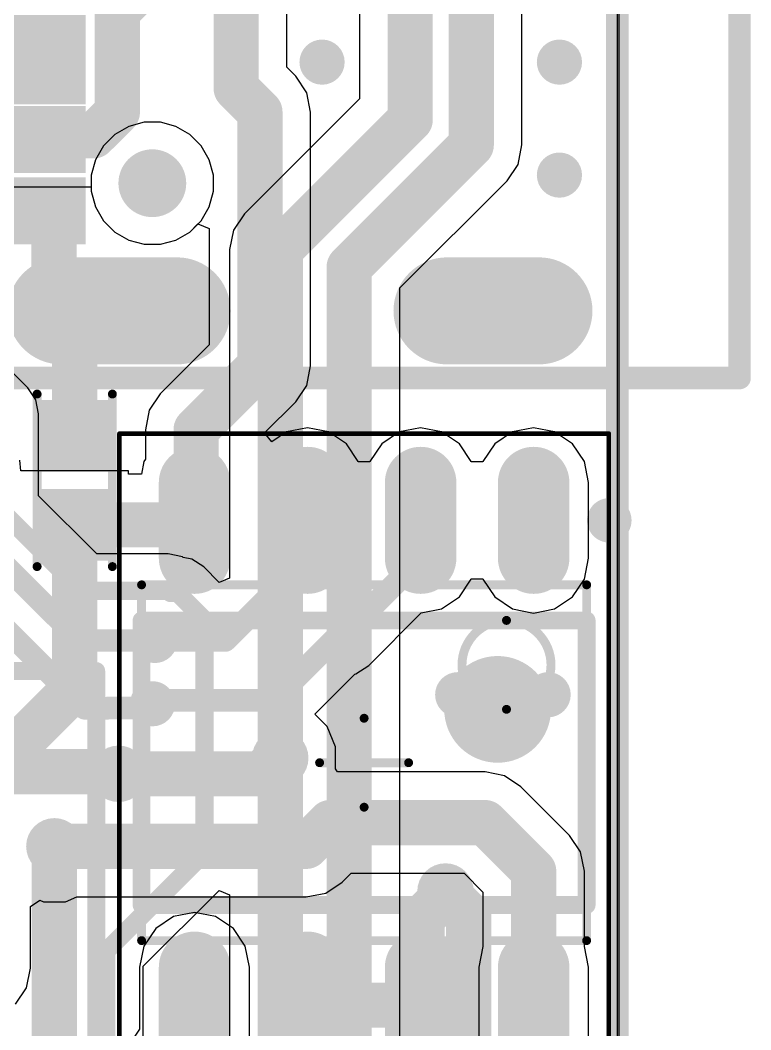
# Model space of a CAD drawing. Header units: millimetres. Extents: x -0.01 to 1.06, y -0.37 to 1.79.
# Drawn here: x 0.7359 to 1.059, y 0.5381 to 0.985 of the extents above; entities that cross this region are included whole.
import ezdxf

# ---------------------------------------------------------------- set-up
doc = ezdxf.new("R2010")
doc.units = ezdxf.units.MM
doc.header["$MEASUREMENT"] = 0
for name, color, linetype in [('BottomLayer', 5, 'Continuous'), ('BottomSolder', 6, 'Continuous'), ('Mechanical1', 6, 'Continuous'), ('Mechanical13', 56, 'Continuous'), ('Mechanical15', 56, 'Continuous'), ('MultiLayer', 9, 'Continuous'), ('PadHoleLayer', 156, 'Continuous'), ('TopLayer', 1, 'Continuous'), ('TopOverlay', 2, 'Continuous'), ('TopPaste', 8, 'Continuous'), ('TopSolder', 216, 'Continuous'), ('ViaHoleLayer', 16, 'Continuous')]:
    doc.layers.add(name, color=color, linetype=linetype)

# ---------------------------------------------------------------- blocks, each defined once
blk = doc.blocks.new('SOIC08_30')
at = {"layer": 'TopLayer'}
h = blk.add_hatch(color=1, dxfattribs=at)
edge = h.paths.add_edge_path()
edge.add_arc((-0.09055, 0.075), 0.01181, 270, 450)
edge.add_line((-0.09055, 0.08681), (-0.12402, 0.08681))
edge.add_arc((-0.12402, 0.075), 0.01181, 90, 270)
edge.add_line((-0.12402, 0.06319), (-0.09055, 0.06319))
h = blk.add_hatch(color=1, dxfattribs=at)
edge = h.paths.add_edge_path()
edge.add_arc((0.12402, 0.075), 0.01181, 270, 450)
edge.add_line((0.12402, 0.08681), (0.09055, 0.08681))
edge.add_arc((0.09055, 0.075), 0.01181, 90, 270)
edge.add_line((0.09055, 0.06319), (0.12402, 0.06319))
h = blk.add_hatch(color=1, dxfattribs=at)
edge = h.paths.add_edge_path()
edge.add_arc((-0.09055, 0.025), 0.01181, 270, 450)
edge.add_line((-0.09055, 0.03681), (-0.12402, 0.03681))
edge.add_arc((-0.12402, 0.025), 0.01181, 90, 270)
edge.add_line((-0.12402, 0.01319), (-0.09055, 0.01319))
h = blk.add_hatch(color=1, dxfattribs=at)
edge = h.paths.add_edge_path()
edge.add_arc((0.12402, 0.025), 0.01181, 270, 450)
edge.add_line((0.12402, 0.03681), (0.09055, 0.03681))
edge.add_arc((0.09055, 0.025), 0.01181, 90, 270)
edge.add_line((0.09055, 0.01319), (0.12402, 0.01319))
h = blk.add_hatch(color=1, dxfattribs=at)
edge = h.paths.add_edge_path()
edge.add_arc((-0.09055, -0.025), 0.01181, 270, 450)
edge.add_line((-0.09055, -0.01319), (-0.12402, -0.01319))
edge.add_arc((-0.12402, -0.025), 0.01181, 90, 270)
edge.add_line((-0.12402, -0.03681), (-0.09055, -0.03681))
h = blk.add_hatch(color=1, dxfattribs=at)
edge = h.paths.add_edge_path()
edge.add_arc((0.12402, -0.025), 0.01181, 270, 450)
edge.add_line((0.12402, -0.01319), (0.09055, -0.01319))
edge.add_arc((0.09055, -0.025), 0.01181, 90, 270)
edge.add_line((0.09055, -0.03681), (0.12402, -0.03681))
h = blk.add_hatch(color=1, dxfattribs=at)
edge = h.paths.add_edge_path()
edge.add_arc((-0.09055, -0.075), 0.01181, 270, 450)
edge.add_line((-0.09055, -0.06319), (-0.12402, -0.06319))
edge.add_arc((-0.12402, -0.075), 0.01181, 90, 270)
edge.add_line((-0.12402, -0.08681), (-0.09055, -0.08681))
h = blk.add_hatch(color=1, dxfattribs=at)
edge = h.paths.add_edge_path()
edge.add_arc((0.12402, -0.075), 0.01181, 270, 450)
edge.add_line((0.12402, -0.06319), (0.09055, -0.06319))
edge.add_arc((0.09055, -0.075), 0.01181, 90, 270)
edge.add_line((0.09055, -0.08681), (0.12402, -0.08681))
at = {"layer": 'TopPaste'}
h = blk.add_hatch(color=8, dxfattribs=at)
edge = h.paths.add_edge_path()
edge.add_arc((-0.09055, 0.075), 0.01181, 270, 450)
edge.add_line((-0.09055, 0.08681), (-0.12402, 0.08681))
edge.add_arc((-0.12402, 0.075), 0.01181, 90, 270)
edge.add_line((-0.12402, 0.06319), (-0.09055, 0.06319))
h = blk.add_hatch(color=8, dxfattribs=at)
edge = h.paths.add_edge_path()
edge.add_arc((0.12402, 0.075), 0.01181, 270, 450)
edge.add_line((0.12402, 0.08681), (0.09055, 0.08681))
edge.add_arc((0.09055, 0.075), 0.01181, 90, 270)
edge.add_line((0.09055, 0.06319), (0.12402, 0.06319))
h = blk.add_hatch(color=8, dxfattribs=at)
edge = h.paths.add_edge_path()
edge.add_arc((-0.09055, 0.025), 0.01181, 270, 450)
edge.add_line((-0.09055, 0.03681), (-0.12402, 0.03681))
edge.add_arc((-0.12402, 0.025), 0.01181, 90, 270)
edge.add_line((-0.12402, 0.01319), (-0.09055, 0.01319))
h = blk.add_hatch(color=8, dxfattribs=at)
edge = h.paths.add_edge_path()
edge.add_arc((0.12402, 0.025), 0.01181, 270, 450)
edge.add_line((0.12402, 0.03681), (0.09055, 0.03681))
edge.add_arc((0.09055, 0.025), 0.01181, 90, 270)
edge.add_line((0.09055, 0.01319), (0.12402, 0.01319))
h = blk.add_hatch(color=8, dxfattribs=at)
edge = h.paths.add_edge_path()
edge.add_arc((-0.09055, -0.025), 0.01181, 270, 450)
edge.add_line((-0.09055, -0.01319), (-0.12402, -0.01319))
edge.add_arc((-0.12402, -0.025), 0.01181, 90, 270)
edge.add_line((-0.12402, -0.03681), (-0.09055, -0.03681))
h = blk.add_hatch(color=8, dxfattribs=at)
edge = h.paths.add_edge_path()
edge.add_arc((0.12402, -0.025), 0.01181, 270, 450)
edge.add_line((0.12402, -0.01319), (0.09055, -0.01319))
edge.add_arc((0.09055, -0.025), 0.01181, 90, 270)
edge.add_line((0.09055, -0.03681), (0.12402, -0.03681))
h = blk.add_hatch(color=8, dxfattribs=at)
edge = h.paths.add_edge_path()
edge.add_arc((-0.09055, -0.075), 0.01181, 270, 450)
edge.add_line((-0.09055, -0.06319), (-0.12402, -0.06319))
edge.add_arc((-0.12402, -0.075), 0.01181, 90, 270)
edge.add_line((-0.12402, -0.08681), (-0.09055, -0.08681))
h = blk.add_hatch(color=8, dxfattribs=at)
edge = h.paths.add_edge_path()
edge.add_arc((0.12402, -0.075), 0.01181, 270, 450)
edge.add_line((0.12402, -0.06319), (0.09055, -0.06319))
edge.add_arc((0.09055, -0.075), 0.01181, 90, 270)
edge.add_line((0.09055, -0.08681), (0.12402, -0.08681))
at = {"layer": 'TopSolder'}
h = blk.add_hatch(color=216, dxfattribs=at)
edge = h.paths.add_edge_path()
edge.add_arc((-0.09055, 0.075), 0.01581, 270, 450)
edge.add_line((-0.09055, 0.09081), (-0.12402, 0.09081))
edge.add_arc((-0.12402, 0.075), 0.01581, 90, 270)
edge.add_line((-0.12402, 0.05919), (-0.09055, 0.05919))
h = blk.add_hatch(color=216, dxfattribs=at)
edge = h.paths.add_edge_path()
edge.add_arc((0.12402, 0.075), 0.01581, 270, 450)
edge.add_line((0.12402, 0.09081), (0.09055, 0.09081))
edge.add_arc((0.09055, 0.075), 0.01581, 90, 270)
edge.add_line((0.09055, 0.05919), (0.12402, 0.05919))
h = blk.add_hatch(color=216, dxfattribs=at)
edge = h.paths.add_edge_path()
edge.add_arc((-0.09055, 0.025), 0.01581, 270, 450)
edge.add_line((-0.09055, 0.04081), (-0.12402, 0.04081))
edge.add_arc((-0.12402, 0.025), 0.01581, 90, 270)
edge.add_line((-0.12402, 0.00919), (-0.09055, 0.00919))
h = blk.add_hatch(color=216, dxfattribs=at)
edge = h.paths.add_edge_path()
edge.add_arc((0.12402, 0.025), 0.01581, 270, 450)
edge.add_line((0.12402, 0.04081), (0.09055, 0.04081))
edge.add_arc((0.09055, 0.025), 0.01581, 90, 270)
edge.add_line((0.09055, 0.00919), (0.12402, 0.00919))
h = blk.add_hatch(color=216, dxfattribs=at)
edge = h.paths.add_edge_path()
edge.add_arc((-0.09055, -0.025), 0.01581, 270, 450)
edge.add_line((-0.09055, -0.00919), (-0.12402, -0.00919))
edge.add_arc((-0.12402, -0.025), 0.01581, 90, 270)
edge.add_line((-0.12402, -0.04081), (-0.09055, -0.04081))
h = blk.add_hatch(color=216, dxfattribs=at)
edge = h.paths.add_edge_path()
edge.add_arc((0.12402, -0.025), 0.01581, 270, 450)
edge.add_line((0.12402, -0.00919), (0.09055, -0.00919))
edge.add_arc((0.09055, -0.025), 0.01581, 90, 270)
edge.add_line((0.09055, -0.04081), (0.12402, -0.04081))
h = blk.add_hatch(color=216, dxfattribs=at)
edge = h.paths.add_edge_path()
edge.add_arc((-0.09055, -0.075), 0.01581, 270, 450)
edge.add_line((-0.09055, -0.05919), (-0.12402, -0.05919))
edge.add_arc((-0.12402, -0.075), 0.01581, 90, 270)
edge.add_line((-0.12402, -0.09081), (-0.09055, -0.09081))
h = blk.add_hatch(color=216, dxfattribs=at)
edge = h.paths.add_edge_path()
edge.add_arc((0.12402, -0.075), 0.01581, 270, 450)
edge.add_line((0.12402, -0.05919), (0.09055, -0.05919))
edge.add_arc((0.09055, -0.075), 0.01581, 90, 270)
edge.add_line((0.09055, -0.09081), (0.12402, -0.09081))
at = {"layer": 'Mechanical13', "const_width": 0.00394}
for points in [[(-0.07874, -0.09843), (-0.07874, 0.09843)], [(0.07874, 0.09843), (-0.07874, 0.09843)], [(0.07874, -0.09843), (0.07874, 0.09843)], [(0.07874, -0.09843), (-0.07874, -0.09843)]]:
    blk.add_lwpolyline(points, dxfattribs=at)
at = {"layer": 'Mechanical13'}
for points, const_width in [([(-0.07972, 0.09843, 1), (-0.07776, 0.09843, 1)], 0.00197), ([(-0.07972, 0.09843, 1), (-0.07776, 0.09843, 1)], 0.00197), ([(0.07776, 0.09843, 1), (0.07972, 0.09843, 1)], 0.00197), ([(0.07776, 0.09843, 1), (0.07972, 0.09843, 1)], 0.00197), ([(-0.02362, 0.06299, 1), (-0.06299, 0.06299, 1)], 0.00394), ([(-0.06398, 0.06299, 1), (-0.06201, 0.06299, 1)], 0.00197), ([(-0.02461, 0.06299, 1), (-0.02264, 0.06299, 1)], 0.00197), ([(-0.07972, -0.09843, 1), (-0.07776, -0.09843, 1)], 0.00197), ([(-0.07972, -0.09843, 1), (-0.07776, -0.09843, 1)], 0.00197), ([(0.07776, -0.09843, 1), (0.07972, -0.09843, 1)], 0.00197), ([(0.07776, -0.09843, 1), (0.07972, -0.09843, 1)], 0.00197)]:
    blk.add_lwpolyline(points, format="xyb", close=True, dxfattribs=dict(at, const_width=const_width))
at = {"layer": 'Mechanical15'}
for points, const_width in [([(-0.14567, -0.10827), (-0.14567, 0.10827)], 0.00197), ([(0.14567, 0.10827), (-0.14567, 0.10827)], 0.00197), ([(0.14567, -0.10827), (0.14567, 0.10827)], 0.00197), ([(0, -0.01969), (0, 0.01969)], 0.00394), ([(0.01969, 0), (-0.01969, 0)], 0.00394), ([(0.14567, -0.10827), (-0.14567, -0.10827)], 0.00197)]:
    blk.add_lwpolyline(points, dxfattribs=dict(at, const_width=const_width))
for points, const_width in [([(-0.14616, 0.10827, 1), (-0.14518, 0.10827, 1)], 0.000984), ([(-0.14616, 0.10827, 1), (-0.14518, 0.10827, 1)], 0.000984), ([(0.14518, 0.10827, 1), (0.14616, 0.10827, 1)], 0.000984), ([(0.14518, 0.10827, 1), (0.14616, 0.10827, 1)], 0.000984), ([(-0.00098, 0.01969, 1), (0.00098, 0.01969, 1)], 0.00197), ([(-0.02067, 0, 1), (-0.0187, 0, 1)], 0.00197), ([(0.0187, 0, 1), (0.02067, 0, 1)], 0.00197), ([(-0.00098, -0.01969, 1), (0.00098, -0.01969, 1)], 0.00197), ([(-0.14616, -0.10827, 1), (-0.14518, -0.10827, 1)], 0.000984), ([(-0.14616, -0.10827, 1), (-0.14518, -0.10827, 1)], 0.000984), ([(0.14518, -0.10827, 1), (0.14616, -0.10827, 1)], 0.000984), ([(0.14518, -0.10827, 1), (0.14616, -0.10827, 1)], 0.000984)]:
    blk.add_lwpolyline(points, format="xyb", close=True, dxfattribs=dict(at, const_width=const_width))
at = {"layer": 'TopOverlay'}
for points, const_width in [([(-0.10236, 0.10846, 1), (-0.1122, 0.10846, 1)], 0.00984), ([(-0.11467, 0.10846, 1), (-0.10974, 0.10846, 1)], 0.00492), ([(-0.10482, 0.10846, 1), (-0.0999, 0.10846, 1)], 0.00492), ([(-0.06496, 0.09843, 1), (-0.06102, 0.09843, 1)], 0.00394), ([(-0.06496, 0.09843, 1), (-0.06102, 0.09843, 1)], 0.00394), ([(0.06102, 0.09843, 1), (0.06496, 0.09843, 1)], 0.00394), ([(0.06102, 0.09843, 1), (0.06496, 0.09843, 1)], 0.00394), ([(-0.01181, 0.05906, 1), (-0.03543, 0.05906, 1)], 0.02362), ([(-0.04134, 0.05906, 1), (-0.02953, 0.05906, 1)], 0.01181), ([(-0.01772, 0.05906, 1), (-0.00591, 0.05906, 1)], 0.01181), ([(-0.06496, -0.09843, 1), (-0.06102, -0.09843, 1)], 0.00394), ([(-0.06496, -0.09843, 1), (-0.06102, -0.09843, 1)], 0.00394), ([(0.06102, -0.09843, 1), (0.06496, -0.09843, 1)], 0.00394), ([(0.06102, -0.09843, 1), (0.06496, -0.09843, 1)], 0.00394)]:
    blk.add_lwpolyline(points, format="xyb", close=True, dxfattribs=dict(at, const_width=const_width))
at = {"layer": 'TopOverlay', "const_width": 0.00787}
for points in [[(-0.06299, -0.09843), (-0.06299, 0.09843)], [(0.06299, 0.09843), (-0.06299, 0.09843)], [(0.06299, -0.09843), (0.06299, 0.09843)], [(0.06299, -0.09843), (-0.06299, -0.09843)]]:
    blk.add_lwpolyline(points, dxfattribs=at)
blk = doc.blocks.new('CHAVE_TACT_SMD___1_33')
at = {"layer": 'TopLayer'}
for points in [[(-0.20472, -0.025), (-0.20472, 0.025), (-0.12205, 0.025), (-0.12205, -0.025)], [(0.12205, -0.025), (0.12205, 0.025), (0.20472, 0.025), (0.20472, -0.025)]]:
    blk.add_hatch(color=1, dxfattribs=at).paths.add_polyline_path(points)
at = {"layer": 'TopPaste'}
for points in [[(-0.20472, -0.025), (-0.20472, 0.025), (-0.12205, 0.025), (-0.12205, -0.025)], [(0.12205, -0.025), (0.12205, 0.025), (0.20472, 0.025), (0.20472, -0.025)]]:
    blk.add_hatch(color=8, dxfattribs=at).paths.add_polyline_path(points)
at = {"layer": 'TopSolder'}
for points in [[(-0.20872, -0.029), (-0.20872, 0.029), (-0.11805, 0.029), (-0.11805, -0.029)], [(0.11805, -0.029), (0.11805, 0.029), (0.20872, 0.029), (0.20872, -0.029)]]:
    blk.add_hatch(color=216, dxfattribs=at).paths.add_polyline_path(points)
at = {"layer": 'TopOverlay', "const_width": 0.00787}
for points in [[(-0.1122, 0.0748), (0.1122, 0.0748)], [(-0.1122, 0.0748), (-0.1122, -0.07087)], [(0.1122, 0.0748), (0.1122, -0.07087)], [(-0.1122, -0.07087), (0.1122, -0.07087)]]:
    blk.add_lwpolyline(points, dxfattribs=at)
at = {"layer": 'TopOverlay', "const_width": 0.00394}
for points in [[(-0.11417, 0.0748, 1), (-0.11024, 0.0748, 1)], [(-0.11417, 0.0748, 1), (-0.11024, 0.0748, 1)], [(0.11024, 0.0748, 1), (0.11417, 0.0748, 1)], [(0.11024, 0.0748, 1), (0.11417, 0.0748, 1)], [(-0.11417, -0.07087, 1), (-0.11024, -0.07087, 1)], [(-0.11417, -0.07087, 1), (-0.11024, -0.07087, 1)], [(0.11024, -0.07087, 1), (0.11417, -0.07087, 1)], [(0.11024, -0.07087, 1), (0.11417, -0.07087, 1)]]:
    blk.add_lwpolyline(points, format="xyb", close=True, dxfattribs=at)
blk = doc.blocks.new('_________C_45')
at = {"layer": 'BottomLayer'}
h = blk.add_hatch(color=5, dxfattribs=at)
edge = h.paths.add_edge_path()
edge.add_arc((-0.17028, 0.04381), 0.01969, 180, 360)
edge.add_line((-0.15059, 0.04381), (-0.15059, 0.09499))
edge.add_arc((-0.17028, 0.09499), 0.01969, 0, 180)
edge.add_line((-0.18996, 0.09499), (-0.18996, 0.04381))
h = blk.add_hatch(color=5, dxfattribs=at)
edge = h.paths.add_edge_path()
edge.add_arc((-0.11378, 0.05473), 0.015, 0, 360)
h = blk.add_hatch(color=5, dxfattribs=at)
edge = h.paths.add_edge_path()
edge.add_arc((-0.17028, -0.11627), 0.01969, 180, 360)
edge.add_line((-0.15059, -0.11627), (-0.15059, -0.07564))
edge.add_arc((-0.17028, -0.07564), 0.01969, 0, 180)
edge.add_line((-0.18996, -0.07564), (-0.18996, -0.11627))
at = {"layer": 'BottomSolder'}
h = blk.add_hatch(color=6, dxfattribs=at)
edge = h.paths.add_edge_path()
edge.add_arc((-0.17028, 0.04381), 0.02369, 180, 360)
edge.add_line((-0.14659, 0.04381), (-0.14659, 0.09499))
edge.add_arc((-0.17028, 0.09499), 0.02369, 0, 180)
edge.add_line((-0.19396, 0.09499), (-0.19396, 0.04381))
h = blk.add_hatch(color=6, dxfattribs=at)
edge = h.paths.add_edge_path()
edge.add_arc((-0.17028, -0.11627), 0.02369, 180, 360)
edge.add_line((-0.14659, -0.11627), (-0.14659, -0.07564))
edge.add_arc((-0.17028, -0.07564), 0.02369, 0, 180)
edge.add_line((-0.19396, -0.07564), (-0.19396, -0.11627))
at = {"layer": 'MultiLayer'}
h = blk.add_hatch(color=9, dxfattribs=at)
edge = h.paths.add_edge_path()
edge.add_arc((-0.17028, 0.04381), 0.01969, 180, 360)
edge.add_line((-0.15059, 0.04381), (-0.15059, 0.09499))
edge.add_arc((-0.17028, 0.09499), 0.01969, 0, 180)
edge.add_line((-0.18996, 0.09499), (-0.18996, 0.04381))
h = blk.add_hatch(color=9, dxfattribs=at)
edge = h.paths.add_edge_path()
edge.add_arc((-0.11378, 0.05473), 0.015, 0, 360)
h = blk.add_hatch(color=9, dxfattribs=at)
edge = h.paths.add_edge_path()
edge.add_arc((-0.17028, -0.11627), 0.01969, 180, 360)
edge.add_line((-0.15059, -0.11627), (-0.15059, -0.07564))
edge.add_arc((-0.17028, -0.07564), 0.01969, 0, 180)
edge.add_line((-0.18996, -0.07564), (-0.18996, -0.11627))
at = {"layer": 'PadHoleLayer'}
h = blk.add_hatch(color=156, dxfattribs=at)
edge = h.paths.add_edge_path()
edge.add_arc((-0.17028, 0.04972), 0.00984, 180, 360)
edge.add_line((-0.16043, 0.04972), (-0.16043, 0.08909))
edge.add_arc((-0.17028, 0.08909), 0.00984, 0, 180)
edge.add_line((-0.18012, 0.08909), (-0.18012, 0.04972))
h = blk.add_hatch(color=156, dxfattribs=at)
edge = h.paths.add_edge_path()
edge.add_arc((-0.11378, 0.05473), 0.015, 0, 360)
h = blk.add_hatch(color=156, dxfattribs=at)
edge = h.paths.add_edge_path()
edge.add_arc((-0.17028, -0.11111), 0.00984, 180, 360)
edge.add_line((-0.16043, -0.11111), (-0.16043, -0.0808))
edge.add_arc((-0.17028, -0.0808), 0.00984, 0, 180)
edge.add_line((-0.18012, -0.0808), (-0.18012, -0.11111))
at = {"layer": 'TopLayer'}
for points in [[(-0.13681, 0.11772), (-0.125, 0.11772), (-0.125, 0.08819), (-0.13681, 0.08819)], [(-0.12697, 0.11772), (-0.11516, 0.11772), (-0.11516, 0.08819), (-0.12697, 0.08819)], [(-0.10531, 0.11772), (-0.0935, 0.11772), (-0.0935, 0.08819), (-0.10531, 0.08819)], [(-0.09547, 0.11772), (-0.08366, 0.11772), (-0.08366, 0.08819), (-0.09547, 0.08819)], [(-0.0748, 0.11772), (-0.06299, 0.11772), (-0.06299, 0.08819), (-0.0748, 0.08819)], [(-0.05512, 0.11772), (-0.04331, 0.11772), (-0.04331, 0.08819), (-0.05512, 0.08819)]]:
    blk.add_hatch(color=1, dxfattribs=at).paths.add_polyline_path(points)
h = blk.add_hatch(color=1, dxfattribs=at)
edge = h.paths.add_edge_path()
edge.add_arc((-0.17028, 0.04381), 0.01969, 180, 360)
edge.add_line((-0.15059, 0.04381), (-0.15059, 0.09499))
edge.add_arc((-0.17028, 0.09499), 0.01969, 0, 180)
edge.add_line((-0.18996, 0.09499), (-0.18996, 0.04381))
h = blk.add_hatch(color=1, dxfattribs=at)
edge = h.paths.add_edge_path()
edge.add_arc((-0.11378, 0.05473), 0.015, 0, 360)
h = blk.add_hatch(color=1, dxfattribs=at)
edge = h.paths.add_edge_path()
edge.add_arc((-0.17028, -0.11627), 0.01969, 180, 360)
edge.add_line((-0.15059, -0.11627), (-0.15059, -0.07564))
edge.add_arc((-0.17028, -0.07564), 0.01969, 0, 180)
edge.add_line((-0.18996, -0.07564), (-0.18996, -0.11627))
at = {"layer": 'TopPaste'}
for points in [[(-0.13681, 0.11772), (-0.125, 0.11772), (-0.125, 0.08819), (-0.13681, 0.08819)], [(-0.12697, 0.11772), (-0.11516, 0.11772), (-0.11516, 0.08819), (-0.12697, 0.08819)], [(-0.10531, 0.11772), (-0.0935, 0.11772), (-0.0935, 0.08819), (-0.10531, 0.08819)], [(-0.09547, 0.11772), (-0.08366, 0.11772), (-0.08366, 0.08819), (-0.09547, 0.08819)], [(-0.0748, 0.11772), (-0.06299, 0.11772), (-0.06299, 0.08819), (-0.0748, 0.08819)], [(-0.05512, 0.11772), (-0.04331, 0.11772), (-0.04331, 0.08819), (-0.05512, 0.08819)]]:
    blk.add_hatch(color=8, dxfattribs=at).paths.add_polyline_path(points)
at = {"layer": 'TopSolder'}
for points in [[(-0.14081, 0.12172), (-0.121, 0.12172), (-0.121, 0.08419), (-0.14081, 0.08419)], [(-0.13097, 0.12172), (-0.11116, 0.12172), (-0.11116, 0.08419), (-0.13097, 0.08419)], [(-0.10931, 0.12172), (-0.0895, 0.12172), (-0.0895, 0.08419), (-0.10931, 0.08419)], [(-0.09947, 0.12172), (-0.07966, 0.12172), (-0.07966, 0.08419), (-0.09947, 0.08419)], [(-0.0788, 0.12172), (-0.05899, 0.12172), (-0.05899, 0.08419), (-0.0788, 0.08419)], [(-0.05912, 0.12172), (-0.03931, 0.12172), (-0.03931, 0.08419), (-0.05912, 0.08419)]]:
    blk.add_hatch(color=216, dxfattribs=at).paths.add_polyline_path(points)
h = blk.add_hatch(color=216, dxfattribs=at)
edge = h.paths.add_edge_path()
edge.add_arc((-0.17028, 0.04381), 0.02369, 180, 360)
edge.add_line((-0.14659, 0.04381), (-0.14659, 0.09499))
edge.add_arc((-0.17028, 0.09499), 0.02369, 0, 180)
edge.add_line((-0.19396, 0.09499), (-0.19396, 0.04381))
h = blk.add_hatch(color=216, dxfattribs=at)
edge = h.paths.add_edge_path()
edge.add_arc((-0.17028, -0.11627), 0.02369, 180, 360)
edge.add_line((-0.14659, -0.11627), (-0.14659, -0.07564))
edge.add_arc((-0.17028, -0.07564), 0.02369, 0, 180)
edge.add_line((-0.19396, -0.07564), (-0.19396, -0.11627))
at = {"layer": 'TopOverlay', "const_width": 0.01}
for points in [[(-0.2, 0.128), (-0.2, -0.205)], [(-0.2, -0.205), (0.199, -0.205)]]:
    blk.add_lwpolyline(points, dxfattribs=at)
at = {"layer": 'TopOverlay', "const_width": 0.005}
blk.add_lwpolyline([(-0.2025, -0.205, 1), (-0.1975, -0.205, 1)], format="xyb", close=True, dxfattribs=at)
blk.add_lwpolyline([(-0.2025, -0.205, 1), (-0.1975, -0.205, 1)], format="xyb", close=True, dxfattribs=at)
blk = doc.blocks.new('CAP_0402_54')
at = {"layer": 'TopLayer'}
for points in [[(-0.0315, -0.01181), (-0.0315, 0.01181), (-0.00787, 0.01181), (-0.00787, -0.01181)], [(0.00787, -0.01181), (0.00787, 0.01181), (0.0315, 0.01181), (0.0315, -0.01181)]]:
    blk.add_hatch(color=1, dxfattribs=at).paths.add_polyline_path(points)
at = {"layer": 'TopPaste'}
for points in [[(-0.0315, -0.01181), (-0.0315, 0.01181), (-0.00787, 0.01181), (-0.00787, -0.01181)], [(0.00787, -0.01181), (0.00787, 0.01181), (0.0315, 0.01181), (0.0315, -0.01181)]]:
    blk.add_hatch(color=8, dxfattribs=at).paths.add_polyline_path(points)
at = {"layer": 'TopSolder'}
for points in [[(-0.0355, -0.01581), (-0.0355, 0.01581), (-0.00387, 0.01581), (-0.00387, -0.01581)], [(0.00387, -0.01581), (0.00387, 0.01581), (0.0355, 0.01581), (0.0355, -0.01581)]]:
    blk.add_hatch(color=216, dxfattribs=at).paths.add_polyline_path(points)
at = {"layer": 'TopOverlay', "const_width": 0.00394}
for points in [[(-0.03819, 0.01665), (0.03819, 0.01665)], [(-0.03819, -0.01665), (0.03819, -0.01665)]]:
    blk.add_lwpolyline(points, dxfattribs=at)
at = {"layer": 'TopOverlay', "const_width": 0.00197}
for points in [[(-0.03917, 0.01665, 1), (-0.0372, 0.01665, 1)], [(0.0372, 0.01665, 1), (0.03917, 0.01665, 1)], [(-0.03917, -0.01665, 1), (-0.0372, -0.01665, 1)], [(0.0372, -0.01665, 1), (0.03917, -0.01665, 1)]]:
    blk.add_lwpolyline(points, format="xyb", close=True, dxfattribs=at)

msp = doc.modelspace()

# ---------------------------------------------------------------- hatches: boundary and pattern name
at = {"layer": 'BottomLayer'}
h = msp.add_hatch(color=5, dxfattribs=at)
edge = h.paths.add_edge_path()
edge.add_arc((0.8694, 0.96641), 0.01, 0, 360)
h = msp.add_hatch(color=5, dxfattribs=at)
edge = h.paths.add_edge_path()
edge.add_arc((0.9744, 0.96641), 0.01, 0, 360)
h = msp.add_hatch(color=5, dxfattribs=at)
edge = h.paths.add_edge_path()
edge.add_arc((0.9744, 0.91641), 0.01, 0, 360)
h = msp.add_hatch(color=5, dxfattribs=at)
edge = h.paths.add_edge_path()
edge.add_arc((0.7954, 0.71041), 0.01, 0, 360)
h = msp.add_hatch(color=5, dxfattribs=at)
edge = h.paths.add_edge_path()
edge.add_arc((0.9294, 0.68641), 0.01, 0, 360)
h = msp.add_hatch(color=5, dxfattribs=at)
edge = h.paths.add_edge_path()
edge.add_arc((0.9694, 0.68641), 0.01, 0, 360)
h = msp.add_hatch(color=5, dxfattribs=at)
edge = h.paths.add_edge_path()
edge.add_arc((0.7944, 0.68241), 0.01, 0, 360)
h = msp.add_hatch(color=5, dxfattribs=at)
edge = h.paths.add_edge_path()
edge.add_arc((0.8509, 0.65841), 0.0125, 0, 360)
h = msp.add_hatch(color=5, dxfattribs=at)
edge = h.paths.add_edge_path()
edge.add_arc((0.7794, 0.65141), 0.0125, 0, 360)
h = msp.add_hatch(color=5, dxfattribs=at)
edge = h.paths.add_edge_path()
edge.add_arc((0.751, 0.61931), 0.0125, 0, 360)
h = msp.add_hatch(color=5, dxfattribs=at)
edge = h.paths.add_edge_path()
edge.add_arc((0.924, 0.59931), 0.0125, 0, 360)
at = {"layer": 'TopLayer'}
h = msp.add_hatch(color=1, dxfattribs=at)
edge = h.paths.add_edge_path()
edge.add_arc((0.8694, 0.96641), 0.01, 0, 360)
h = msp.add_hatch(color=1, dxfattribs=at)
edge = h.paths.add_edge_path()
edge.add_arc((0.9744, 0.96641), 0.01, 0, 360)
h = msp.add_hatch(color=1, dxfattribs=at)
edge = h.paths.add_edge_path()
edge.add_arc((0.9744, 0.91641), 0.01, 0, 360)
h = msp.add_hatch(color=1, dxfattribs=at)
edge = h.paths.add_edge_path()
edge.add_arc((0.7954, 0.71041), 0.01, 0, 360)
h = msp.add_hatch(color=1, dxfattribs=at)
edge = h.paths.add_edge_path()
edge.add_arc((0.9294, 0.68641), 0.01, 0, 360)
h = msp.add_hatch(color=1, dxfattribs=at)
edge = h.paths.add_edge_path()
edge.add_arc((0.9694, 0.68641), 0.01, 0, 360)
h = msp.add_hatch(color=1, dxfattribs=at)
edge = h.paths.add_edge_path()
edge.add_arc((0.7944, 0.68241), 0.01, 0, 360)
h = msp.add_hatch(color=1, dxfattribs=at)
edge = h.paths.add_edge_path()
edge.add_arc((0.8509, 0.65841), 0.0125, 0, 360)
h = msp.add_hatch(color=1, dxfattribs=at)
edge = h.paths.add_edge_path()
edge.add_arc((0.7794, 0.65141), 0.0125, 0, 360)
h = msp.add_hatch(color=1, dxfattribs=at)
edge = h.paths.add_edge_path()
edge.add_arc((0.751, 0.61931), 0.0125, 0, 360)
h = msp.add_hatch(color=1, dxfattribs=at)
edge = h.paths.add_edge_path()
edge.add_arc((0.924, 0.59931), 0.0125, 0, 360)
at = {"layer": 'ViaHoleLayer'}
h = msp.add_hatch(color=16, dxfattribs=at)
edge = h.paths.add_edge_path()
edge.add_arc((0.8694, 0.96641), 0.006, 0, 360)
h = msp.add_hatch(color=16, dxfattribs=at)
edge = h.paths.add_edge_path()
edge.add_arc((0.9744, 0.96641), 0.006, 0, 360)
h = msp.add_hatch(color=16, dxfattribs=at)
edge = h.paths.add_edge_path()
edge.add_arc((0.9744, 0.91641), 0.006, 0, 360)
h = msp.add_hatch(color=16, dxfattribs=at)
edge = h.paths.add_edge_path()
edge.add_arc((0.7954, 0.71041), 0.006, 0, 360)
h = msp.add_hatch(color=16, dxfattribs=at)
edge = h.paths.add_edge_path()
edge.add_arc((0.7944, 0.68241), 0.006, 0, 360)
h = msp.add_hatch(color=16, dxfattribs=at)
edge = h.paths.add_edge_path()
edge.add_arc((0.9294, 0.68641), 0.006, 0, 360)
h = msp.add_hatch(color=16, dxfattribs=at)
edge = h.paths.add_edge_path()
edge.add_arc((0.9694, 0.68641), 0.006, 0, 360)
h = msp.add_hatch(color=16, dxfattribs=at)
edge = h.paths.add_edge_path()
edge.add_arc((0.8509, 0.65841), 0.0075, 0, 360)
h = msp.add_hatch(color=16, dxfattribs=at)
edge = h.paths.add_edge_path()
edge.add_arc((0.7794, 0.65141), 0.0075, 0, 360)
h = msp.add_hatch(color=16, dxfattribs=at)
edge = h.paths.add_edge_path()
edge.add_arc((0.751, 0.61931), 0.0075, 0, 360)
h = msp.add_hatch(color=16, dxfattribs=at)
edge = h.paths.add_edge_path()
edge.add_arc((0.924, 0.59931), 0.0075, 0, 360)

# ---------------------------------------------------------------- linework, layer by layer
at = {"layer": 'BottomLayer'}
for p, q in [((1.00069, 1.552), (1.00069, 0.856)), ((0.95783, 0.92973), (0.95783, 1.13427)), ((0.88597, 1.10694), (0.88597, 0.9502)), ((0.88597, 0.9502), (0.83504, 0.89927)), ((0.79077, 0.93981), (0.7839, 0.93797)), ((0.79788, 0.93981), (0.79077, 0.93981)), ((0.80474, 0.93797), (0.79788, 0.93981)), ((0.77774, 0.93441), (0.77272, 0.92939)), ((0.7839, 0.93797), (0.77774, 0.93441)), ((0.8109, 0.93441), (0.80474, 0.93797)), ((0.81593, 0.92939), (0.8109, 0.93441)), ((0.95612, 0.92114), (0.95783, 0.92973)), ((0.77272, 0.92939), (0.76916, 0.92323)), ((0.81948, 0.92323), (0.81593, 0.92939)), ((0.76916, 0.92323), (0.76732, 0.91636)), ((0.82132, 0.91636), (0.81948, 0.92323)), ((0.95126, 0.91387), (0.95612, 0.92114)), ((0.76732, 0.91636), (0.76732, 0.90925)), ((0.82132, 0.90925), (0.82132, 0.91636)), ((0.90383, 0.86644), (0.95126, 0.91387)), ((0.76732, 0.90925), (0.76916, 0.90239)), ((0.81948, 0.90239), (0.82132, 0.90925)), ((0.73925, 0.82226), (0.66303, 0.89848)), ((0.76916, 0.90239), (0.77272, 0.89623)), ((0.81593, 0.89623), (0.81948, 0.90239)), ((0.83504, 0.89927), (0.83018, 0.89199)), ((0.77272, 0.89623), (0.77774, 0.8912)), ((0.8109, 0.8912), (0.81593, 0.89623)), ((0.77774, 0.8912), (0.7839, 0.88765)), ((0.80474, 0.88765), (0.8109, 0.8912)), ((0.83018, 0.89199), (0.82847, 0.88341)), ((0.7839, 0.88765), (0.79077, 0.88581)), ((0.79077, 0.88581), (0.79788, 0.88581)), ((0.79788, 0.88581), (0.80474, 0.88765)), ((0.82847, 0.88341), (0.82847, 0.73806)), ((0.90383, 0.30163), (0.90383, 0.86644)), ((1.00069, 0.856), (1.00069, 0.621)), ((0.74279, 0.81697), (0.73925, 0.82226)), ((0.74403, 0.81072), (0.74279, 0.81697)), ((0.74403, 0.77448), (0.74403, 0.81072)), ((0.76978, 0.74872), (0.74403, 0.77448)), ((0.8014, 0.74872), (0.76978, 0.74872)), ((0.80764, 0.74748), (0.8014, 0.74872)), ((0.80803, 0.74722), (0.80764, 0.74748)), ((0.81176, 0.74648), (0.80803, 0.74722)), ((0.81705, 0.74295), (0.81176, 0.74648)), ((0.82385, 0.73614), (0.81705, 0.74295)), ((0.82847, 0.73806), (0.82385, 0.73614)), ((1.00069, 0.621), (1.00069, 0.081)), ((0.79031, 0.56625), (0.82385, 0.59979)), ((0.82385, 0.59979), (0.82847, 0.59788)), ((0.82847, 0.59788), (0.82847, 0.46956)), ((0.79031, 0.51771), (0.79031, 0.56625))]:
    msp.add_line(p, q, dxfattribs=at)
for points, const_width in [([(0.9354, 0.92973), (0.9354, 1.13427)], 0.02), ([(0.9084, 0.94091), (0.9084, 1.11623)], 0.02), ([(0.8509, 0.88341), (0.9084, 0.94091)], 0.02), ([(0.8814, 0.87573), (0.9354, 0.92973)], 0.02), ([(0.8509, 0.66072), (0.8509, 0.88341)], 0.02), ([(0.8814, 0.29076), (0.8814, 0.87573)], 0.02), ([(0.72771, 0.76772), (0.76303, 0.73241)], 0.008), ([(0.7114, 0.76141), (0.7624, 0.71041)], 0.01), ([(0.6944, 0.75041), (0.7644, 0.68041)], 0.01), ([(0.76303, 0.73241), (0.8014, 0.73241)], 0.008), ([(0.8014, 0.73241), (0.8024, 0.73141)], 0.008), ([(0.8024, 0.73141), (0.80551, 0.73141)], 0.008), ([(0.80551, 0.73141), (0.8174, 0.71952)], 0.008), ([(0.8174, 0.61641), (0.8174, 0.71952)], 0.008), ([(0.7624, 0.71041), (0.7954, 0.71041)], 0.01), ([(0.7644, 0.68041), (0.7744, 0.68041)], 0.01), ([(0.7744, 0.68041), (0.77449, 0.6805)], 0.01), ([(0.77449, 0.6805), (0.79249, 0.6805)], 0.01), ([(0.79249, 0.6805), (0.7944, 0.68241)], 0.01), ([(0.8509, 0.66072), (0.85205, 0.65957)], 0.02), ([(0.8509, 0.43963), (0.8509, 0.65841)], 0.02), ([(0.72544, 0.65237), (0.77844, 0.65237)], 0.02), ([(0.77844, 0.65237), (0.7794, 0.65141)], 0.02), ([(0.751, 0.52441), (0.751, 0.61931)], 0.02), ([(0.774, 0.57301), (0.8174, 0.61641)], 0.008), ([(0.924, 0.59931), (0.93422, 0.58909)], 0.02), ([(0.93422, 0.46406), (0.93422, 0.58909)], 0.02), ([(0.774, 0.51771), (0.774, 0.57301)], 0.008)]:
    msp.add_lwpolyline(points, dxfattribs=dict(at, const_width=const_width))
for points, const_width in [([(0.9034, 0.94091, 1), (0.9134, 0.94091, 1)], 0.01), ([(0.9034, 0.94091, 1), (0.9134, 0.94091, 1)], 0.01), ([(0.9304, 0.92973, 1), (0.9404, 0.92973, 1)], 0.01), ([(0.9304, 0.92973, 1), (0.9404, 0.92973, 1)], 0.01), ([(0.8459, 0.88341, 1), (0.8559, 0.88341, 1)], 0.01), ([(0.8459, 0.88341, 1), (0.8559, 0.88341, 1)], 0.01), ([(0.8764, 0.87573, 1), (0.8864, 0.87573, 1)], 0.01), ([(0.8764, 0.87573, 1), (0.8864, 0.87573, 1)], 0.01), ([(0.76103, 0.73241, 1), (0.76503, 0.73241, 1)], 0.004), ([(0.76103, 0.73241, 1), (0.76503, 0.73241, 1)], 0.004), ([(0.7994, 0.73241, 1), (0.8034, 0.73241, 1)], 0.004), ([(0.7994, 0.73241, 1), (0.8034, 0.73241, 1)], 0.004), ([(0.8004, 0.73141, 1), (0.8044, 0.73141, 1)], 0.004), ([(0.8004, 0.73141, 1), (0.8044, 0.73141, 1)], 0.004), ([(0.80351, 0.73141, 1), (0.80751, 0.73141, 1)], 0.004), ([(0.80351, 0.73141, 1), (0.80751, 0.73141, 1)], 0.004), ([(0.8154, 0.71952, 1), (0.8194, 0.71952, 1)], 0.004), ([(0.8154, 0.71952, 1), (0.8194, 0.71952, 1)], 0.004), ([(0.7599, 0.71041, 1), (0.7649, 0.71041, 1)], 0.005), ([(0.7599, 0.71041, 1), (0.7649, 0.71041, 1)], 0.005), ([(0.7929, 0.71041, 1), (0.7979, 0.71041, 1)], 0.005), ([(0.7619, 0.68041, 1), (0.7669, 0.68041, 1)], 0.005), ([(0.7619, 0.68041, 1), (0.7669, 0.68041, 1)], 0.005), ([(0.7719, 0.68041, 1), (0.7769, 0.68041, 1)], 0.005), ([(0.7719, 0.68041, 1), (0.7769, 0.68041, 1)], 0.005), ([(0.77199, 0.6805, 1), (0.77699, 0.6805, 1)], 0.005), ([(0.77199, 0.6805, 1), (0.77699, 0.6805, 1)], 0.005), ([(0.78999, 0.6805, 1), (0.79499, 0.6805, 1)], 0.005), ([(0.78999, 0.6805, 1), (0.79499, 0.6805, 1)], 0.005), ([(0.7919, 0.68241, 1), (0.7969, 0.68241, 1)], 0.005), ([(0.8459, 0.66072, 1), (0.8559, 0.66072, 1)], 0.01), ([(0.8459, 0.66072, 1), (0.8559, 0.66072, 1)], 0.01), ([(0.8459, 0.65841, 1), (0.8559, 0.65841, 1)], 0.01), ([(0.84705, 0.65957, 1), (0.85705, 0.65957, 1)], 0.01), ([(0.77344, 0.65237, 1), (0.78344, 0.65237, 1)], 0.01), ([(0.77344, 0.65237, 1), (0.78344, 0.65237, 1)], 0.01), ([(0.7744, 0.65141, 1), (0.7844, 0.65141, 1)], 0.01), ([(0.746, 0.61931, 1), (0.756, 0.61931, 1)], 0.01), ([(0.8154, 0.61641, 1), (0.8194, 0.61641, 1)], 0.004), ([(0.8154, 0.61641, 1), (0.8194, 0.61641, 1)], 0.004), ([(0.919, 0.59931, 1), (0.929, 0.59931, 1)], 0.01), ([(0.92922, 0.58909, 1), (0.93922, 0.58909, 1)], 0.01), ([(0.92922, 0.58909, 1), (0.93922, 0.58909, 1)], 0.01), ([(0.772, 0.57301, 1), (0.776, 0.57301, 1)], 0.004), ([(0.772, 0.57301, 1), (0.776, 0.57301, 1)], 0.004)]:
    msp.add_lwpolyline(points, format="xyb", close=True, dxfattribs=dict(at, const_width=const_width))
at = {"layer": 'Mechanical1', "const_width": 0.01}
msp.add_lwpolyline([(1, 0.08131), (1, 1.70631)], dxfattribs=at)
at = {"layer": 'TopLayer'}
for p, q in [((1, 1.55131), (1, 0.85531)), ((0.85383, 0.96412), (0.85383, 1.07212)), ((0.85778, 0.96017), (0.85383, 0.96412)), ((0.86264, 0.95289), (0.85778, 0.96017)), ((0.86435, 0.94431), (0.86264, 0.95289)), ((0.86435, 0.83193), (0.86435, 0.94431)), ((0.72133, 0.91127), (0.76732, 0.91127)), ((0.76732, 0.91127), (0.76732, 0.90925)), ((0.76732, 0.90925), (0.76916, 0.90239)), ((0.76916, 0.90239), (0.77272, 0.89623)), ((0.77272, 0.89623), (0.77774, 0.8912)), ((0.8109, 0.8912), (0.81449, 0.89479)), ((0.81449, 0.89479), (0.81949, 0.89276)), ((0.77774, 0.8912), (0.7839, 0.88765)), ((0.80474, 0.88765), (0.8109, 0.8912)), ((0.81949, 0.89276), (0.81949, 0.84122)), ((0.7839, 0.88765), (0.79077, 0.88581)), ((0.79077, 0.88581), (0.79788, 0.88581)), ((0.79788, 0.88581), (0.80474, 0.88765)), ((1, 0.85531), (1, 0.62031)), ((0.81949, 0.84122), (0.79783, 0.81956)), ((0.86264, 0.82335), (0.86435, 0.83193)), ((0.85778, 0.81607), (0.86264, 0.82335)), ((0.79783, 0.81956), (0.79297, 0.81229)), ((0.84398, 0.80227), (0.85778, 0.81607)), ((0.79297, 0.81229), (0.79126, 0.8037)), ((0.863, 0.8046), (0.85371, 0.80276)), ((0.87229, 0.80276), (0.863, 0.8046)), ((0.913, 0.8046), (0.90371, 0.80276)), ((0.92229, 0.80276), (0.913, 0.8046)), ((0.963, 0.8046), (0.95371, 0.80276)), ((0.97229, 0.80276), (0.963, 0.8046)), ((0.79126, 0.8037), (0.79126, 0.79065)), ((0.84717, 0.79838), (0.84398, 0.80227)), ((0.85371, 0.80276), (0.84717, 0.79838)), ((0.88017, 0.79749), (0.87229, 0.80276)), ((0.90371, 0.80276), (0.89583, 0.79749)), ((0.93017, 0.79749), (0.92229, 0.80276)), ((0.95371, 0.80276), (0.94583, 0.79749)), ((0.98017, 0.79749), (0.97229, 0.80276)), ((0.88543, 0.78962), (0.88017, 0.79749)), ((0.89583, 0.79749), (0.89057, 0.78962)), ((0.93543, 0.78962), (0.93017, 0.79749)), ((0.94583, 0.79749), (0.94057, 0.78962)), ((0.98543, 0.78962), (0.98017, 0.79749)), ((0.73619, 0.78544), (0.73566, 0.79022)), ((0.79057, 0.78962), (0.78946, 0.78406)), ((0.79126, 0.79065), (0.79057, 0.78962)), ((0.88545, 0.78951), (0.88543, 0.78962)), ((0.89055, 0.78951), (0.88545, 0.78951)), ((0.89057, 0.78962), (0.89055, 0.78951)), ((0.93545, 0.78951), (0.93543, 0.78962)), ((0.94055, 0.78951), (0.93545, 0.78951)), ((0.94057, 0.78962), (0.94055, 0.78951)), ((0.98728, 0.78033), (0.98543, 0.78962)), ((0.78381, 0.78544), (0.73619, 0.78544)), ((0.78381, 0.78406), (0.78381, 0.78544)), ((0.78946, 0.78406), (0.78381, 0.78406)), ((0.98728, 0.74686), (0.98728, 0.78033)), ((0.98543, 0.73757), (0.98728, 0.74686)), ((0.93017, 0.7297), (0.93543, 0.73757)), ((0.93543, 0.73757), (0.93545, 0.73768)), ((0.93545, 0.73768), (0.94055, 0.73768)), ((0.94055, 0.73768), (0.94057, 0.73757)), ((0.94057, 0.73757), (0.94583, 0.7297)), ((0.98017, 0.7297), (0.98543, 0.73757)), ((0.92229, 0.72443), (0.93017, 0.7297)), ((0.94583, 0.7297), (0.95371, 0.72443)), ((0.97229, 0.72443), (0.98017, 0.7297)), ((0.91329, 0.72264), (0.92229, 0.72443)), ((0.95371, 0.72443), (0.963, 0.72258)), ((0.963, 0.72258), (0.97229, 0.72443)), ((0.89002, 0.69937), (0.91329, 0.72264)), ((0.8844, 0.69561), (0.89002, 0.69937)), ((0.8662, 0.67776), (0.88397, 0.69553)), ((0.88397, 0.69553), (0.8844, 0.69561)), ((0.87167, 0.67229), (0.8662, 0.67776)), ((0.8754, 0.66328), (0.87167, 0.67229)), ((0.8754, 0.65354), (0.8754, 0.66328)), ((0.87627, 0.65224), (0.8754, 0.65354)), ((0.9415, 0.65224), (0.87627, 0.65224)), ((0.95008, 0.65053), (0.9415, 0.65224)), ((0.95736, 0.64567), (0.95008, 0.65053)), ((0.97886, 0.62417), (0.95736, 0.64567)), ((0.98372, 0.61689), (0.97886, 0.62417)), ((0.98543, 0.60831), (0.98372, 0.61689)), ((1, 0.62031), (1, 0.08031)), ((0.98543, 0.57504), (0.98543, 0.60831)), ((0.87102, 0.59859), (0.87829, 0.60345)), ((0.87829, 0.60345), (0.88222, 0.60738)), ((0.88222, 0.60738), (0.93221, 0.60738)), ((0.93221, 0.60738), (0.94057, 0.59902)), ((0.94057, 0.59902), (0.94057, 0.57504)), ((0.74043, 0.59267), (0.74459, 0.59545)), ((0.74459, 0.59545), (0.74613, 0.59481)), ((0.74613, 0.59481), (0.75587, 0.59481)), ((0.75587, 0.59481), (0.76087, 0.59688)), ((0.76087, 0.59688), (0.86243, 0.59688)), ((0.86243, 0.59688), (0.87102, 0.59859)), ((0.74043, 0.56531), (0.74043, 0.59267)), ((0.813, 0.59004), (0.80371, 0.58819)), ((0.82229, 0.58819), (0.813, 0.59004)), ((0.80371, 0.58819), (0.79583, 0.58293)), ((0.83017, 0.58293), (0.82229, 0.58819)), ((0.79583, 0.58293), (0.79057, 0.57505)), ((0.83543, 0.57505), (0.83017, 0.58293)), ((0.79057, 0.57505), (0.78872, 0.56576)), ((0.83728, 0.56576), (0.83543, 0.57505)), ((0.94057, 0.57504), (0.93872, 0.56576)), ((0.98728, 0.56576), (0.98543, 0.57504)), ((0.73872, 0.55673), (0.74043, 0.56531)), ((0.78872, 0.56576), (0.78872, 0.5384)), ((0.83728, 0.53229), (0.83728, 0.56576)), ((0.93872, 0.56576), (0.93872, 0.53229)), ((0.98728, 0.53229), (0.98728, 0.56576)), ((0.73386, 0.54945), (0.73872, 0.55673)), ((0.78872, 0.5384), (0.78459, 0.53221))]:
    msp.add_line(p, q, dxfattribs=at)
for points, const_width in [([(0.8314, 0.95483), (0.8314, 1.08141)], 0.02), ([(0.77886, 0.98887), (0.8004, 1.01041)], 0.02), ([(0.77886, 0.94433), (0.77886, 0.98887)], 0.02), ([(0.72216, 0.97547), (0.74419, 0.97547)], 0.008), ([(0.74419, 0.97547), (0.74609, 0.97737)], 0.008), ([(0.8314, 0.95483), (0.84192, 0.94431)], 0.02), ([(0.76831, 0.93378), (0.77886, 0.94433)], 0.02), ([(0.84192, 0.83193), (0.84192, 0.94431)], 0.02), ([(0.74609, 0.93278), (0.74709, 0.93378)], 0.02), ([(0.75086, 0.93378), (0.76831, 0.93378)], 0.02), ([(0.67447, 0.93278), (0.74609, 0.93278)], 0.02), ([(0.74609, 0.89568), (0.74676, 0.89568)], 0.02), ([(0.74676, 0.89568), (0.75086, 0.89159)], 0.02), ([(0.75086, 0.86526), (0.75086, 0.89159)], 0.02), ([(0.75086, 0.86526), (0.75981, 0.85631)], 0.02), ([(0.75981, 0.85631), (0.76895, 0.85631)], 0.02), ([(0.76, 0.84736), (0.76895, 0.85631)], 0.02), ([(0.76895, 0.85631), (0.77965, 0.85631)], 0.02), ([(0.76, 0.801), (0.76, 0.84736)], 0.02), ([(0.81369, 0.8037), (0.84192, 0.83193)], 0.02), ([(0.81369, 0.76429), (0.81369, 0.8037)], 0.02), ([(0.81133, 0.76163), (0.813, 0.7633)], 0.02), ([(0.813, 0.76359), (0.81369, 0.76429)], 0.02), ([(0.813, 0.7633), (0.813, 0.76359)], 0.02), ([(0.76, 0.68931), (0.76, 0.76163)], 0.02), ([(0.76, 0.76163), (0.81133, 0.76163)], 0.02), ([(0.863, 0.74686), (0.863, 0.76359)], 0.01), ([(0.913, 0.74686), (0.913, 0.76359)], 0.01), ([(0.82655, 0.71041), (0.863, 0.74686)], 0.01), ([(0.87776, 0.71163), (0.913, 0.74686)], 0.01), ([(0.7954, 0.71041), (0.82655, 0.71041)], 0.01), ([(0.84784, 0.68391), (0.87555, 0.71163)], 0.01), ([(0.87555, 0.71163), (0.87776, 0.71163)], 0.01), ([(0.718, 0.64731), (0.76, 0.68931)], 0.02), ([(0.7944, 0.68241), (0.7959, 0.68391)], 0.01), ([(0.7959, 0.68391), (0.84784, 0.68391)], 0.01), ([(0.84255, 0.65141), (0.84955, 0.65841)], 0.02), ([(0.84955, 0.65841), (0.8509, 0.65841)], 0.02), ([(0.7794, 0.65141), (0.84255, 0.65141)], 0.02), ([(0.86243, 0.61931), (0.87293, 0.62981)], 0.02), ([(0.87293, 0.62981), (0.9415, 0.62981)], 0.02), ([(0.9415, 0.62981), (0.963, 0.60831)], 0.02), ([(0.751, 0.61931), (0.86243, 0.61931)], 0.02), ([(0.963, 0.54903), (0.963, 0.60831)], 0.02), ([(0.91369, 0.58765), (0.924, 0.59796)], 0.02), ([(0.924, 0.59796), (0.924, 0.59931)], 0.02), ([(0.91369, 0.54972), (0.91369, 0.58765)], 0.02), ([(0.813, 0.53131), (0.813, 0.54903)], 0.02), ([(0.863, 0.54903), (0.913, 0.54903)], 0.02), ([(0.913, 0.54903), (0.91369, 0.54972)], 0.02), ([(0.96231, 0.54833), (0.963, 0.54903)], 0.02), ([(0.96231, 0.51451), (0.96231, 0.54833)], 0.02), ([(0.80532, 0.52363), (0.813, 0.53131)], 0.02)]:
    msp.add_lwpolyline(points, dxfattribs=dict(at, const_width=const_width))
for points, const_width in [([(0.77386, 0.98887, 1), (0.78386, 0.98887, 1)], 0.01), ([(0.77386, 0.98887, 1), (0.78386, 0.98887, 1)], 0.01), ([(0.74219, 0.97547, 1), (0.74619, 0.97547, 1)], 0.004), ([(0.74219, 0.97547, 1), (0.74619, 0.97547, 1)], 0.004), ([(0.74409, 0.97737, 1), (0.74809, 0.97737, 1)], 0.004), ([(0.8264, 0.95483, 1), (0.8364, 0.95483, 1)], 0.01), ([(0.8264, 0.95483, 1), (0.8364, 0.95483, 1)], 0.01), ([(0.77386, 0.94433, 1), (0.78386, 0.94433, 1)], 0.01), ([(0.77386, 0.94433, 1), (0.78386, 0.94433, 1)], 0.01), ([(0.83692, 0.94431, 1), (0.84692, 0.94431, 1)], 0.01), ([(0.83692, 0.94431, 1), (0.84692, 0.94431, 1)], 0.01), ([(0.74209, 0.93378, 1), (0.75209, 0.93378, 1)], 0.01), ([(0.74586, 0.93378, 1), (0.75586, 0.93378, 1)], 0.01), ([(0.76331, 0.93378, 1), (0.77331, 0.93378, 1)], 0.01), ([(0.76331, 0.93378, 1), (0.77331, 0.93378, 1)], 0.01), ([(0.74109, 0.93278, 1), (0.75109, 0.93278, 1)], 0.01), ([(0.74109, 0.93278, 1), (0.75109, 0.93278, 1)], 0.01), ([(0.74109, 0.89568, 1), (0.75109, 0.89568, 1)], 0.01), ([(0.74176, 0.89568, 1), (0.75176, 0.89568, 1)], 0.01), ([(0.74176, 0.89568, 1), (0.75176, 0.89568, 1)], 0.01), ([(0.74586, 0.89159, 1), (0.75586, 0.89159, 1)], 0.01), ([(0.74586, 0.89159, 1), (0.75586, 0.89159, 1)], 0.01), ([(0.74586, 0.86526, 1), (0.75586, 0.86526, 1)], 0.01), ([(0.74586, 0.86526, 1), (0.75586, 0.86526, 1)], 0.01), ([(0.75481, 0.85631, 1), (0.76481, 0.85631, 1)], 0.01), ([(0.75481, 0.85631, 1), (0.76481, 0.85631, 1)], 0.01), ([(0.76395, 0.85631, 1), (0.77395, 0.85631, 1)], 0.01), ([(0.76395, 0.85631, 1), (0.77395, 0.85631, 1)], 0.01), ([(0.76395, 0.85631, 1), (0.77395, 0.85631, 1)], 0.01), ([(0.77465, 0.85631, 1), (0.78465, 0.85631, 1)], 0.01), ([(0.755, 0.84736, 1), (0.765, 0.84736, 1)], 0.01), ([(0.755, 0.84736, 1), (0.765, 0.84736, 1)], 0.01), ([(0.83692, 0.83193, 1), (0.84692, 0.83193, 1)], 0.01), ([(0.83692, 0.83193, 1), (0.84692, 0.83193, 1)], 0.01), ([(0.80869, 0.8037, 1), (0.81869, 0.8037, 1)], 0.01), ([(0.80869, 0.8037, 1), (0.81869, 0.8037, 1)], 0.01), ([(0.755, 0.801, 1), (0.765, 0.801, 1)], 0.01), ([(0.808, 0.76359, 1), (0.818, 0.76359, 1)], 0.01), ([(0.808, 0.76359, 1), (0.818, 0.76359, 1)], 0.01), ([(0.808, 0.7633, 1), (0.818, 0.7633, 1)], 0.01), ([(0.808, 0.7633, 1), (0.818, 0.7633, 1)], 0.01), ([(0.80869, 0.76429, 1), (0.81869, 0.76429, 1)], 0.01), ([(0.80869, 0.76429, 1), (0.81869, 0.76429, 1)], 0.01), ([(0.755, 0.76163, 1), (0.765, 0.76163, 1)], 0.01), ([(0.755, 0.76163, 1), (0.765, 0.76163, 1)], 0.01), ([(0.80633, 0.76163, 1), (0.81633, 0.76163, 1)], 0.01), ([(0.80633, 0.76163, 1), (0.81633, 0.76163, 1)], 0.01), ([(0.8605, 0.76359, 1), (0.8655, 0.76359, 1)], 0.005), ([(0.9105, 0.76359, 1), (0.9155, 0.76359, 1)], 0.005), ([(0.8605, 0.74686, 1), (0.8655, 0.74686, 1)], 0.005), ([(0.8605, 0.74686, 1), (0.8655, 0.74686, 1)], 0.005), ([(0.9105, 0.74686, 1), (0.9155, 0.74686, 1)], 0.005), ([(0.9105, 0.74686, 1), (0.9155, 0.74686, 1)], 0.005), ([(0.7929, 0.71041, 1), (0.7979, 0.71041, 1)], 0.005), ([(0.82405, 0.71041, 1), (0.82905, 0.71041, 1)], 0.005), ([(0.82405, 0.71041, 1), (0.82905, 0.71041, 1)], 0.005), ([(0.87305, 0.71163, 1), (0.87805, 0.71163, 1)], 0.005), ([(0.87305, 0.71163, 1), (0.87805, 0.71163, 1)], 0.005), ([(0.87526, 0.71163, 1), (0.88026, 0.71163, 1)], 0.005), ([(0.87526, 0.71163, 1), (0.88026, 0.71163, 1)], 0.005), ([(0.755, 0.68931, 1), (0.765, 0.68931, 1)], 0.01), ([(0.755, 0.68931, 1), (0.765, 0.68931, 1)], 0.01), ([(0.7934, 0.68391, 1), (0.7984, 0.68391, 1)], 0.005), ([(0.7934, 0.68391, 1), (0.7984, 0.68391, 1)], 0.005), ([(0.84534, 0.68391, 1), (0.85034, 0.68391, 1)], 0.005), ([(0.84534, 0.68391, 1), (0.85034, 0.68391, 1)], 0.005), ([(0.7919, 0.68241, 1), (0.7969, 0.68241, 1)], 0.005), ([(0.84455, 0.65841, 1), (0.85455, 0.65841, 1)], 0.01), ([(0.84455, 0.65841, 1), (0.85455, 0.65841, 1)], 0.01), ([(0.8459, 0.65841, 1), (0.8559, 0.65841, 1)], 0.01), ([(0.7744, 0.65141, 1), (0.7844, 0.65141, 1)], 0.01), ([(0.83755, 0.65141, 1), (0.84755, 0.65141, 1)], 0.01), ([(0.83755, 0.65141, 1), (0.84755, 0.65141, 1)], 0.01), ([(0.86793, 0.62981, 1), (0.87793, 0.62981, 1)], 0.01), ([(0.86793, 0.62981, 1), (0.87793, 0.62981, 1)], 0.01), ([(0.9365, 0.62981, 1), (0.9465, 0.62981, 1)], 0.01), ([(0.9365, 0.62981, 1), (0.9465, 0.62981, 1)], 0.01), ([(0.746, 0.61931, 1), (0.756, 0.61931, 1)], 0.01), ([(0.85743, 0.61931, 1), (0.86743, 0.61931, 1)], 0.01), ([(0.85743, 0.61931, 1), (0.86743, 0.61931, 1)], 0.01), ([(0.958, 0.60831, 1), (0.968, 0.60831, 1)], 0.01), ([(0.958, 0.60831, 1), (0.968, 0.60831, 1)], 0.01), ([(0.919, 0.59931, 1), (0.929, 0.59931, 1)], 0.01), ([(0.919, 0.59796, 1), (0.929, 0.59796, 1)], 0.01), ([(0.919, 0.59796, 1), (0.929, 0.59796, 1)], 0.01), ([(0.90869, 0.58765, 1), (0.91869, 0.58765, 1)], 0.01), ([(0.90869, 0.58765, 1), (0.91869, 0.58765, 1)], 0.01), ([(0.808, 0.54903, 1), (0.818, 0.54903, 1)], 0.01), ([(0.858, 0.54903, 1), (0.868, 0.54903, 1)], 0.01), ([(0.908, 0.54903, 1), (0.918, 0.54903, 1)], 0.01), ([(0.908, 0.54903, 1), (0.918, 0.54903, 1)], 0.01), ([(0.90869, 0.54972, 1), (0.91869, 0.54972, 1)], 0.01), ([(0.90869, 0.54972, 1), (0.91869, 0.54972, 1)], 0.01), ([(0.958, 0.54903, 1), (0.968, 0.54903, 1)], 0.01), ([(0.958, 0.54903, 1), (0.968, 0.54903, 1)], 0.01), ([(0.95731, 0.54833, 1), (0.96731, 0.54833, 1)], 0.01), ([(0.95731, 0.54833, 1), (0.96731, 0.54833, 1)], 0.01), ([(0.808, 0.53131, 1), (0.818, 0.53131, 1)], 0.01), ([(0.808, 0.53131, 1), (0.818, 0.53131, 1)], 0.01)]:
    msp.add_lwpolyline(points, format="xyb", close=True, dxfattribs=dict(at, const_width=const_width))

# ---------------------------------------------------------------- block references
for name, p, rotation in [('_________C_45', (0.84905, 1.02659), 90), ('CAP_0402_54', (0.76, 0.78131), 90), ('SOIC08_30', (0.888, 0.65631), 270), ('CHAVE_TACT_SMD___1_33', (0.69866, 0.5847), 90)]:
    msp.add_blockref(name, p, dxfattribs=dict(rotation=rotation))

doc.saveas('drawing.dxf')
